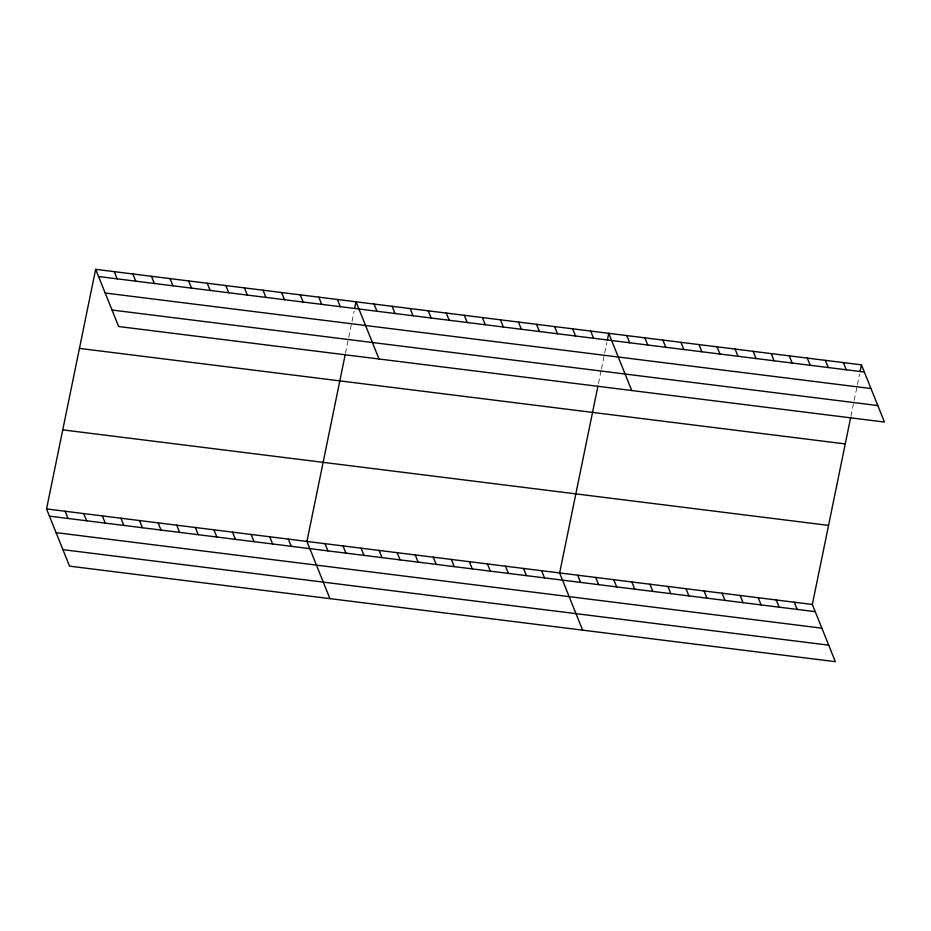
<?xml version="1.0" encoding="UTF-8"?>
<svg xmlns="http://www.w3.org/2000/svg" width="931" height="931" viewBox="0 0 931 931"><rect width="100%" height="100%" fill="white"/><g stroke="black" fill="none" stroke-linecap="round" stroke-linejoin="round"><path stroke-width="0.7" stroke-dasharray="4.66 3.49" d="M345.494 353.198L348.462 338.698M348.729 337.383L354.141 311.024M598.482 383.409L601.182 370.224M601.449 368.909L606.849 342.55M850.922 416.25L853.89 401.75M854.158 400.435L857.137 385.934M857.404 384.619L859.557 374.076"/><path stroke-width="1.4" d="M850.655 417.565L812.344 604.475L835.351 661.673L69.546 566.153L46.55 508.943L95.649 269.327L861.454 364.847L884.45 422.057L118.656 326.525L95.649 269.327M345.226 354.513L306.927 541.423L329.923 598.633M354.676 308.394L356.026 301.795L379.022 359.005M597.935 386.039L559.636 572.949L582.631 630.159M607.384 339.908L608.734 333.321L631.742 390.531M860.104 371.434L861.454 364.847M98.546 276.519L864.34 372.039M105.18 293.021L870.985 388.541M112.011 310.023L877.817 405.555M79.449 348.392L845.243 443.924M62.749 429.866L828.555 525.398M46.55 508.943L812.344 604.475M49.448 516.146L815.242 611.667M56.081 532.648L821.875 628.169M62.912 549.651L828.706 645.171M843.405 362.601L846.291 369.793M825.355 360.344L828.241 367.536M807.305 358.098L810.191 365.289M789.244 355.84L792.141 363.032M771.194 353.594L774.092 360.786M753.144 351.336L756.042 358.528M735.094 349.09L737.992 356.282M717.045 346.832L719.942 354.024M698.995 344.586L701.881 351.778M794.294 602.217L797.192 609.421M680.945 342.329L683.831 349.521M776.245 599.971L779.142 607.163M662.895 340.083L665.781 347.275M758.195 597.714L761.093 604.917M644.846 337.825L647.732 345.029M740.145 595.468L743.043 602.66M626.796 335.579L629.682 342.771M722.095 593.21L724.981 600.414M704.045 590.964L706.932 598.156M590.685 331.075L593.582 338.267M685.996 588.706L688.882 595.91M572.635 328.818L575.533 336.021M667.946 586.46L670.832 593.652M554.585 326.572L557.483 333.764M649.885 584.202L652.782 591.406M536.535 324.314L539.433 331.517M631.835 581.956L634.733 589.148M518.486 322.068L521.372 329.26M613.785 579.699L616.683 586.902M500.436 319.81L503.322 327.014M595.735 577.453L598.633 584.645M482.386 317.564L485.272 324.756M577.686 575.195L580.583 582.399M464.336 315.306L467.222 322.51M446.275 313.06L449.173 320.252M541.586 570.691L544.472 577.895M428.225 310.803L431.123 318.006M523.536 568.445L526.422 575.637M410.175 308.557L413.073 315.749M505.486 566.188L508.373 573.391M392.126 306.299L395.023 313.503M487.437 563.942L490.323 571.134M374.076 304.053L376.974 311.245M469.375 561.684L472.273 568.888M451.326 559.438L454.223 566.63M337.429 299.479L340.315 306.671M433.276 557.18L436.174 564.384M318.833 297.164L321.719 304.356M415.226 554.934L418.124 562.126M300.236 294.836L303.122 302.04M397.176 552.688L400.074 559.88M281.639 292.52L284.525 299.712M379.126 550.43L382.013 557.622M263.031 290.204L265.929 297.396M361.077 548.184L363.963 555.376M244.434 287.877L247.332 295.08M343.027 545.927L345.913 553.119M225.837 285.561L228.735 292.753M324.977 543.681L327.863 550.873M207.241 283.245L210.138 290.437M188.644 280.918L191.542 288.121M288.319 539.107L291.217 546.299M170.047 278.602L172.933 285.794M269.722 536.78L272.62 543.983M151.45 276.286L154.337 283.478M251.126 534.464L254.023 541.656M132.854 273.958L135.74 281.162M232.529 532.148L235.427 539.34M114.257 271.643L117.143 278.834M213.932 529.82L216.83 537.024M195.335 527.505L198.222 534.697M176.739 525.189L179.625 532.381M158.142 522.861L161.028 530.065M139.545 520.545L142.431 527.737M120.937 518.23L123.835 525.421M102.34 515.902L105.238 523.106M83.743 513.586L86.641 520.778M65.147 511.27L68.044 518.462"/></g></svg>
